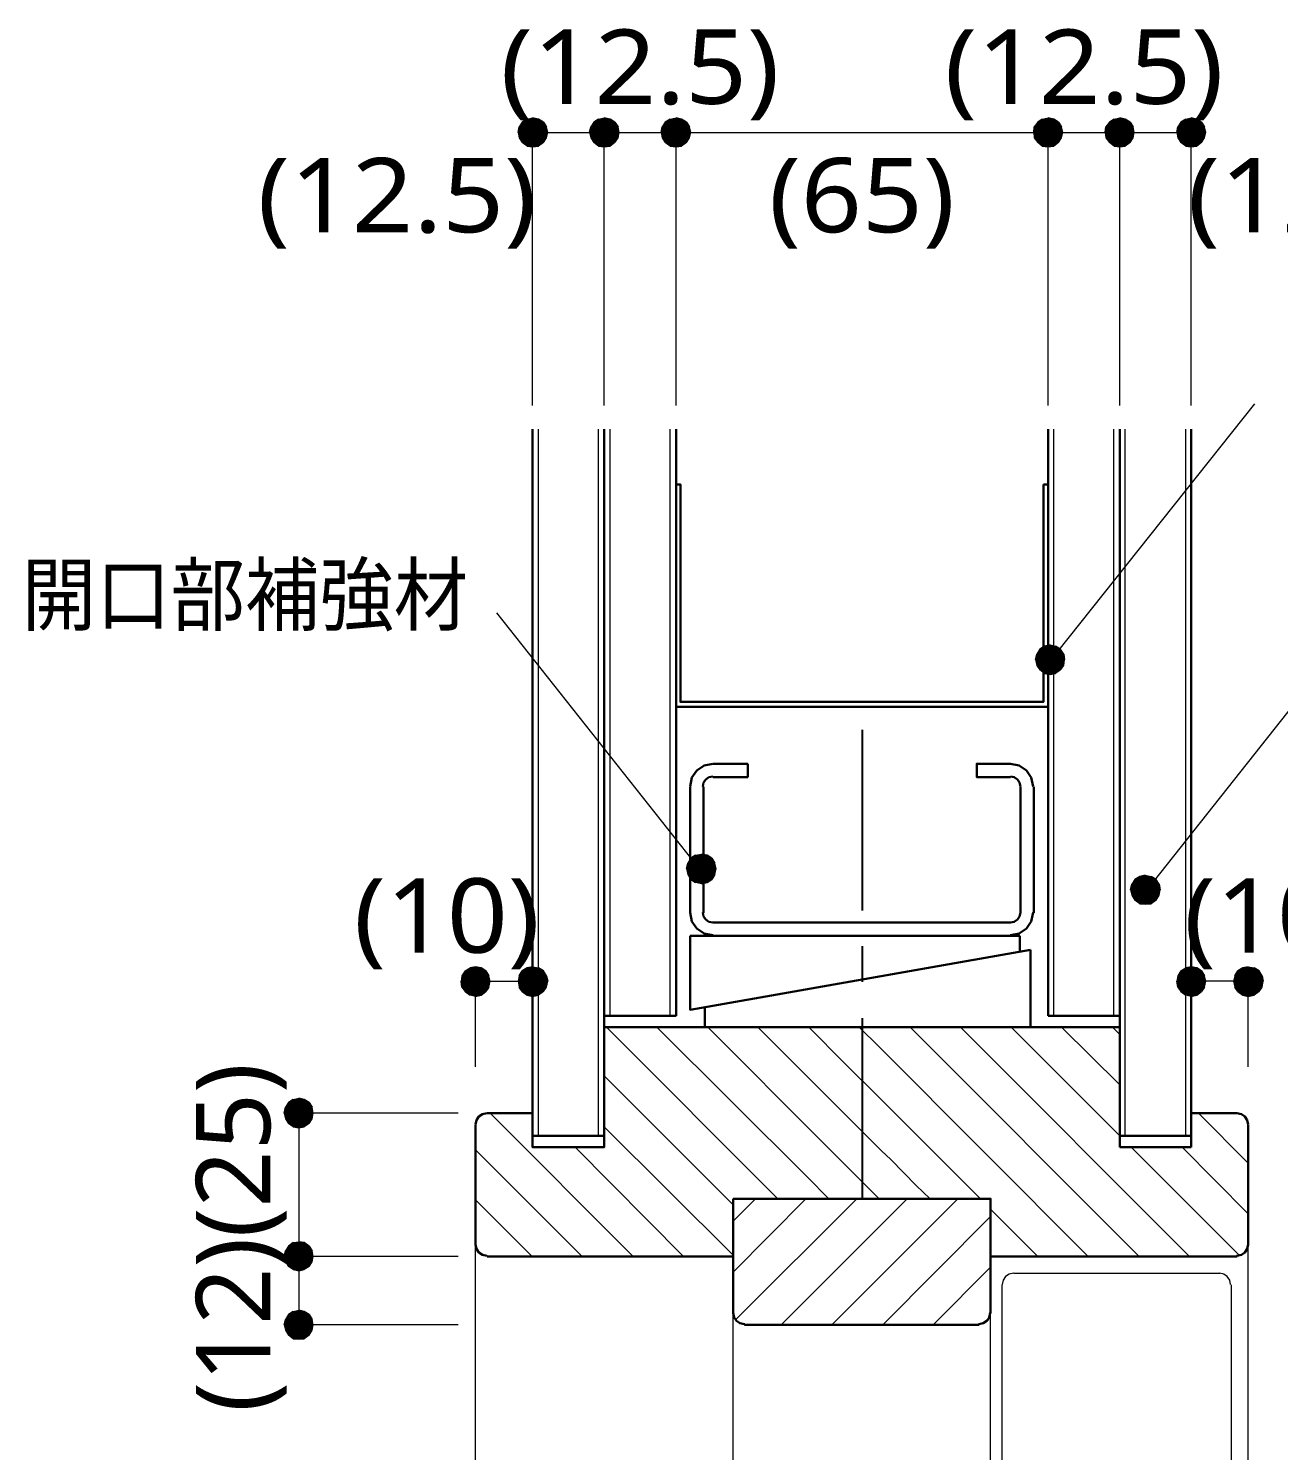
# Model space of a CAD drawing. Header units: millimetres. Extents: x 0 to 420, y 0 to 297.
# Drawn here: x 312.44 to 356.11, y 218.81 to 268.49 of the extents above; entities that cross this region are included whole.
import ezdxf
from ezdxf.enums import TextEntityAlignment as Align

# ---------------------------------------------------------------- set-up
doc = ezdxf.new("R2010")
doc.units = ezdxf.units.MM
doc.styles.add('kst32b', font='NotoSansJP-Variable.ttf')

msp = doc.modelspace()

# ---------------------------------------------------------------- hatches: boundary and pattern name
h = msp.add_hatch(color=7)
h.paths.add_polyline_path([(330.263, 265.324), (330.052, 265.366), (330.052, 264.858), (330.263, 265.324)])
h.paths.add_polyline_path([(330.052, 265.366), (330.052, 264.858), (329.861, 265.324), (330.052, 265.366)])
h.paths.add_polyline_path([(330.052, 264.858), (329.861, 265.324), (329.692, 265.218), (330.052, 264.858)])
h = msp.add_hatch(color=7)
h.paths.add_polyline_path([(330.581, 264.858), (330.539, 265.049), (330.052, 264.858), (330.581, 264.858)])
h.paths.add_polyline_path([(330.539, 265.049), (330.052, 264.858), (330.433, 265.218), (330.539, 265.049)])
h.paths.add_polyline_path([(330.052, 264.858), (330.433, 265.218), (330.263, 265.324), (330.052, 264.858)])
h = msp.add_hatch(color=7)
h.paths.add_polyline_path([(332.761, 265.324), (332.55, 265.366), (332.55, 264.858), (332.761, 265.324)])
h.paths.add_polyline_path([(332.55, 265.366), (332.55, 264.858), (332.359, 265.324), (332.55, 265.366)])
h.paths.add_polyline_path([(332.55, 264.858), (332.359, 265.324), (332.19, 265.218), (332.55, 264.858)])
h = msp.add_hatch(color=7)
h.paths.add_polyline_path([(333.079, 264.858), (333.036, 265.049), (332.55, 264.858), (333.079, 264.858)])
h.paths.add_polyline_path([(333.036, 265.049), (332.55, 264.858), (332.93, 265.218), (333.036, 265.049)])
h.paths.add_polyline_path([(332.55, 264.858), (332.93, 265.218), (332.761, 265.324), (332.55, 264.858)])
h = msp.add_hatch(color=7)
h.paths.add_polyline_path([(335.259, 265.324), (335.068, 265.366), (335.068, 264.858), (335.259, 265.324)])
h.paths.add_polyline_path([(335.068, 265.366), (335.068, 264.858), (334.857, 265.324), (335.068, 265.366)])
h.paths.add_polyline_path([(335.068, 264.858), (334.857, 265.324), (334.687, 265.218), (335.068, 264.858)])
h = msp.add_hatch(color=7)
h.paths.add_polyline_path([(335.576, 264.858), (335.534, 265.049), (335.068, 264.858), (335.576, 264.858)])
h.paths.add_polyline_path([(335.534, 265.049), (335.068, 264.858), (335.428, 265.218), (335.534, 265.049)])
h.paths.add_polyline_path([(335.068, 264.858), (335.428, 265.218), (335.259, 265.324), (335.068, 264.858)])
h = msp.add_hatch(color=7)
h.paths.add_polyline_path([(348.255, 265.324), (348.065, 265.366), (348.065, 264.858), (348.255, 265.324)])
h.paths.add_polyline_path([(348.065, 265.366), (348.065, 264.858), (347.853, 265.324), (348.065, 265.366)])
h.paths.add_polyline_path([(348.065, 264.858), (347.853, 265.324), (347.705, 265.218), (348.065, 264.858)])
h = msp.add_hatch(color=7)
h.paths.add_polyline_path([(348.573, 264.858), (348.53, 265.049), (348.065, 264.858), (348.573, 264.858)])
h.paths.add_polyline_path([(348.53, 265.049), (348.065, 264.858), (348.425, 265.218), (348.53, 265.049)])
h.paths.add_polyline_path([(348.065, 264.858), (348.425, 265.218), (348.255, 265.324), (348.065, 264.858)])
h = msp.add_hatch(color=7)
h.paths.add_polyline_path([(350.753, 265.324), (350.562, 265.366), (350.562, 264.858), (350.753, 265.324)])
h.paths.add_polyline_path([(350.562, 265.366), (350.562, 264.858), (350.372, 265.324), (350.562, 265.366)])
h.paths.add_polyline_path([(350.562, 264.858), (350.372, 265.324), (350.203, 265.218), (350.562, 264.858)])
h = msp.add_hatch(color=7)
h.paths.add_polyline_path([(351.07, 264.858), (351.028, 265.049), (350.562, 264.858), (351.07, 264.858)])
h.paths.add_polyline_path([(351.028, 265.049), (350.562, 264.858), (350.922, 265.218), (351.028, 265.049)])
h.paths.add_polyline_path([(350.562, 264.858), (350.922, 265.218), (350.753, 265.324), (350.562, 264.858)])
h = msp.add_hatch(color=7)
h.paths.add_polyline_path([(353.251, 265.324), (353.06, 265.366), (353.06, 264.858), (353.251, 265.324)])
h.paths.add_polyline_path([(353.06, 265.366), (353.06, 264.858), (352.87, 265.324), (353.06, 265.366)])
h.paths.add_polyline_path([(353.06, 264.858), (352.87, 265.324), (352.7, 265.218), (353.06, 264.858)])
h = msp.add_hatch(color=7)
h.paths.add_polyline_path([(353.568, 264.858), (353.526, 265.049), (353.06, 264.858), (353.568, 264.858)])
h.paths.add_polyline_path([(353.526, 265.049), (353.06, 264.858), (353.42, 265.218), (353.526, 265.049)])
h.paths.add_polyline_path([(353.06, 264.858), (353.42, 265.218), (353.251, 265.324), (353.06, 264.858)])
h = msp.add_hatch(color=7)
h.paths.add_polyline_path([(329.692, 265.218), (329.586, 265.049), (330.052, 264.858), (329.692, 265.218)])
h.paths.add_polyline_path([(329.586, 265.049), (330.052, 264.858), (329.544, 264.858), (329.586, 265.049)])
h.paths.add_polyline_path([(330.052, 264.858), (329.544, 264.858), (329.586, 264.668), (330.052, 264.858)])
h = msp.add_hatch(color=7)
h.paths.add_polyline_path([(329.586, 264.668), (329.692, 264.499), (330.052, 264.858), (329.586, 264.668)])
h.paths.add_polyline_path([(329.692, 264.499), (330.052, 264.858), (329.861, 264.372), (329.692, 264.499)])
h.paths.add_polyline_path([(330.052, 264.858), (329.861, 264.372), (330.052, 264.35), (330.052, 264.858)])
h = msp.add_hatch(color=7)
h.paths.add_polyline_path([(330.052, 264.35), (330.263, 264.372), (330.052, 264.858), (330.052, 264.35)])
h.paths.add_polyline_path([(330.263, 264.372), (330.052, 264.858), (330.433, 264.499), (330.263, 264.372)])
h.paths.add_polyline_path([(330.052, 264.858), (330.433, 264.499), (330.539, 264.668), (330.052, 264.858)])
for points in [[(330.539, 264.668), (330.581, 264.858), (330.052, 264.858), (330.539, 264.668)], [(333.036, 264.668), (333.079, 264.858), (332.55, 264.858), (333.036, 264.668)], [(335.534, 264.668), (335.576, 264.858), (335.068, 264.858), (335.534, 264.668)], [(348.53, 264.668), (348.573, 264.858), (348.065, 264.858), (348.53, 264.668)], [(351.028, 264.668), (351.07, 264.858), (350.562, 264.858), (351.028, 264.668)], [(353.526, 264.668), (353.568, 264.858), (353.06, 264.858), (353.526, 264.668)], [(347.938, 246.909), (347.768, 246.803), (348.128, 246.443), (347.938, 246.909)], [(335.471, 238.929), (335.576, 238.76), (335.957, 239.141), (335.471, 238.929)], [(351.261, 238.866), (351.091, 238.76), (351.451, 238.4), (351.261, 238.866)], [(328.253, 235.67), (328.062, 235.712), (328.062, 235.204), (328.253, 235.67)], [(353.251, 235.67), (353.06, 235.712), (353.06, 235.204), (353.251, 235.67)], [(329.861, 234.717), (330.052, 234.675), (330.052, 235.204), (329.861, 234.717)], [(354.859, 234.717), (355.05, 234.675), (355.05, 235.204), (354.859, 234.717)], [(322.347, 230.399), (322.389, 230.59), (321.882, 230.59), (322.347, 230.399)], [(322.347, 225.404), (322.389, 225.594), (321.882, 225.594), (322.347, 225.404)], [(322.347, 223.012), (322.389, 223.203), (321.882, 223.203), (322.347, 223.012)]]:
    msp.add_hatch(color=7).paths.add_polyline_path(points)
h = msp.add_hatch(color=7)
h.paths.add_polyline_path([(332.19, 265.218), (332.084, 265.049), (332.55, 264.858), (332.19, 265.218)])
h.paths.add_polyline_path([(332.084, 265.049), (332.55, 264.858), (332.041, 264.858), (332.084, 265.049)])
h.paths.add_polyline_path([(332.55, 264.858), (332.041, 264.858), (332.084, 264.668), (332.55, 264.858)])
h = msp.add_hatch(color=7)
h.paths.add_polyline_path([(332.084, 264.668), (332.19, 264.499), (332.55, 264.858), (332.084, 264.668)])
h.paths.add_polyline_path([(332.19, 264.499), (332.55, 264.858), (332.359, 264.372), (332.19, 264.499)])
h.paths.add_polyline_path([(332.55, 264.858), (332.359, 264.372), (332.55, 264.35), (332.55, 264.858)])
h = msp.add_hatch(color=7)
h.paths.add_polyline_path([(332.55, 264.35), (332.761, 264.372), (332.55, 264.858), (332.55, 264.35)])
h.paths.add_polyline_path([(332.761, 264.372), (332.55, 264.858), (332.93, 264.499), (332.761, 264.372)])
h.paths.add_polyline_path([(332.55, 264.858), (332.93, 264.499), (333.036, 264.668), (332.55, 264.858)])
h = msp.add_hatch(color=7)
h.paths.add_polyline_path([(334.687, 265.218), (334.581, 265.049), (335.068, 264.858), (334.687, 265.218)])
h.paths.add_polyline_path([(334.581, 265.049), (335.068, 264.858), (334.539, 264.858), (334.581, 265.049)])
h.paths.add_polyline_path([(335.068, 264.858), (334.539, 264.858), (334.581, 264.668), (335.068, 264.858)])
h = msp.add_hatch(color=7)
h.paths.add_polyline_path([(334.581, 264.668), (334.687, 264.499), (335.068, 264.858), (334.581, 264.668)])
h.paths.add_polyline_path([(334.687, 264.499), (335.068, 264.858), (334.857, 264.372), (334.687, 264.499)])
h.paths.add_polyline_path([(335.068, 264.858), (334.857, 264.372), (335.068, 264.35), (335.068, 264.858)])
h = msp.add_hatch(color=7)
h.paths.add_polyline_path([(335.068, 264.35), (335.259, 264.372), (335.068, 264.858), (335.068, 264.35)])
h.paths.add_polyline_path([(335.259, 264.372), (335.068, 264.858), (335.428, 264.499), (335.259, 264.372)])
h.paths.add_polyline_path([(335.068, 264.858), (335.428, 264.499), (335.534, 264.668), (335.068, 264.858)])
h = msp.add_hatch(color=7)
h.paths.add_polyline_path([(347.705, 265.218), (347.578, 265.049), (348.065, 264.858), (347.705, 265.218)])
h.paths.add_polyline_path([(347.578, 265.049), (348.065, 264.858), (347.557, 264.858), (347.578, 265.049)])
h.paths.add_polyline_path([(348.065, 264.858), (347.557, 264.858), (347.578, 264.668), (348.065, 264.858)])
h = msp.add_hatch(color=7)
h.paths.add_polyline_path([(347.578, 264.668), (347.705, 264.499), (348.065, 264.858), (347.578, 264.668)])
h.paths.add_polyline_path([(347.705, 264.499), (348.065, 264.858), (347.853, 264.372), (347.705, 264.499)])
h.paths.add_polyline_path([(348.065, 264.858), (347.853, 264.372), (348.065, 264.35), (348.065, 264.858)])
h = msp.add_hatch(color=7)
h.paths.add_polyline_path([(348.065, 264.35), (348.255, 264.372), (348.065, 264.858), (348.065, 264.35)])
h.paths.add_polyline_path([(348.255, 264.372), (348.065, 264.858), (348.425, 264.499), (348.255, 264.372)])
h.paths.add_polyline_path([(348.065, 264.858), (348.425, 264.499), (348.53, 264.668), (348.065, 264.858)])
h = msp.add_hatch(color=7)
h.paths.add_polyline_path([(350.203, 265.218), (350.076, 265.049), (350.562, 264.858), (350.203, 265.218)])
h.paths.add_polyline_path([(350.076, 265.049), (350.562, 264.858), (350.054, 264.858), (350.076, 265.049)])
h.paths.add_polyline_path([(350.562, 264.858), (350.054, 264.858), (350.076, 264.668), (350.562, 264.858)])
h = msp.add_hatch(color=7)
h.paths.add_polyline_path([(350.076, 264.668), (350.203, 264.499), (350.562, 264.858), (350.076, 264.668)])
h.paths.add_polyline_path([(350.203, 264.499), (350.562, 264.858), (350.372, 264.372), (350.203, 264.499)])
h.paths.add_polyline_path([(350.562, 264.858), (350.372, 264.372), (350.562, 264.35), (350.562, 264.858)])
h = msp.add_hatch(color=7)
h.paths.add_polyline_path([(350.562, 264.35), (350.753, 264.372), (350.562, 264.858), (350.562, 264.35)])
h.paths.add_polyline_path([(350.753, 264.372), (350.562, 264.858), (350.922, 264.499), (350.753, 264.372)])
h.paths.add_polyline_path([(350.562, 264.858), (350.922, 264.499), (351.028, 264.668), (350.562, 264.858)])
h = msp.add_hatch(color=7)
h.paths.add_polyline_path([(352.7, 265.218), (352.594, 265.049), (353.06, 264.858), (352.7, 265.218)])
h.paths.add_polyline_path([(352.594, 265.049), (353.06, 264.858), (352.552, 264.858), (352.594, 265.049)])
h.paths.add_polyline_path([(353.06, 264.858), (352.552, 264.858), (352.594, 264.668), (353.06, 264.858)])
h = msp.add_hatch(color=7)
h.paths.add_polyline_path([(352.594, 264.668), (352.7, 264.499), (353.06, 264.858), (352.594, 264.668)])
h.paths.add_polyline_path([(352.7, 264.499), (353.06, 264.858), (352.87, 264.372), (352.7, 264.499)])
h.paths.add_polyline_path([(353.06, 264.858), (352.87, 264.372), (353.06, 264.35), (353.06, 264.858)])
h = msp.add_hatch(color=7)
h.paths.add_polyline_path([(353.06, 264.35), (353.251, 264.372), (353.06, 264.858), (353.06, 264.35)])
h.paths.add_polyline_path([(353.251, 264.372), (353.06, 264.858), (353.42, 264.499), (353.251, 264.372)])
h.paths.add_polyline_path([(353.06, 264.858), (353.42, 264.499), (353.526, 264.668), (353.06, 264.858)])
h = msp.add_hatch(color=7)
h.paths.add_polyline_path([(348.488, 246.803), (348.319, 246.909), (348.128, 246.443), (348.488, 246.803)])
h.paths.add_polyline_path([(348.319, 246.909), (348.128, 246.443), (348.128, 246.951), (348.319, 246.909)])
h.paths.add_polyline_path([(348.128, 246.443), (348.128, 246.951), (347.938, 246.909), (348.128, 246.443)])
h = msp.add_hatch(color=7)
h.paths.add_polyline_path([(347.768, 246.803), (347.662, 246.634), (348.128, 246.443), (347.768, 246.803)])
h.paths.add_polyline_path([(347.662, 246.634), (348.128, 246.443), (347.62, 246.443), (347.662, 246.634)])
h.paths.add_polyline_path([(348.128, 246.443), (347.62, 246.443), (347.662, 246.232), (348.128, 246.443)])
h = msp.add_hatch(color=7)
h.paths.add_polyline_path([(347.662, 246.232), (347.768, 246.084), (348.128, 246.443), (347.662, 246.232)])
h.paths.add_polyline_path([(347.768, 246.084), (348.128, 246.443), (347.938, 245.957), (347.768, 246.084)])
h.paths.add_polyline_path([(348.128, 246.443), (347.938, 245.957), (348.128, 245.914), (348.128, 246.443)])
h = msp.add_hatch(color=7)
h.paths.add_polyline_path([(348.615, 246.232), (348.636, 246.443), (348.128, 246.443), (348.615, 246.232)])
h.paths.add_polyline_path([(348.636, 246.443), (348.128, 246.443), (348.615, 246.634), (348.636, 246.443)])
h.paths.add_polyline_path([(348.128, 246.443), (348.615, 246.634), (348.488, 246.803), (348.128, 246.443)])
h = msp.add_hatch(color=7)
h.paths.add_polyline_path([(348.128, 245.914), (348.319, 245.957), (348.128, 246.443), (348.128, 245.914)])
h.paths.add_polyline_path([(348.319, 245.957), (348.128, 246.443), (348.488, 246.084), (348.319, 245.957)])
h.paths.add_polyline_path([(348.128, 246.443), (348.488, 246.084), (348.615, 246.232), (348.128, 246.443)])
h = msp.add_hatch(color=7)
h.paths.add_polyline_path([(335.576, 239.501), (335.471, 239.331), (335.957, 239.141), (335.576, 239.501)])
h.paths.add_polyline_path([(335.471, 239.331), (335.957, 239.141), (335.428, 239.141), (335.471, 239.331)])
h.paths.add_polyline_path([(335.957, 239.141), (335.428, 239.141), (335.471, 238.929), (335.957, 239.141)])
h = msp.add_hatch(color=7)
h.paths.add_polyline_path([(336.148, 239.607), (335.957, 239.649), (335.957, 239.141), (336.148, 239.607)])
h.paths.add_polyline_path([(335.957, 239.649), (335.957, 239.141), (335.746, 239.607), (335.957, 239.649)])
h.paths.add_polyline_path([(335.957, 239.141), (335.746, 239.607), (335.576, 239.501), (335.957, 239.141)])
h = msp.add_hatch(color=7)
h.paths.add_polyline_path([(336.465, 239.141), (336.423, 239.331), (335.957, 239.141), (336.465, 239.141)])
h.paths.add_polyline_path([(336.423, 239.331), (335.957, 239.141), (336.317, 239.501), (336.423, 239.331)])
h.paths.add_polyline_path([(335.957, 239.141), (336.317, 239.501), (336.148, 239.607), (335.957, 239.141)])
h = msp.add_hatch(color=7)
h.paths.add_polyline_path([(335.576, 238.76), (335.746, 238.654), (335.957, 239.141), (335.576, 238.76)])
h.paths.add_polyline_path([(335.746, 238.654), (335.957, 239.141), (335.957, 238.612), (335.746, 238.654)])
h.paths.add_polyline_path([(335.957, 239.141), (335.957, 238.612), (336.148, 238.654), (335.957, 239.141)])
h = msp.add_hatch(color=7)
h.paths.add_polyline_path([(336.148, 238.654), (336.317, 238.76), (335.957, 239.141), (336.148, 238.654)])
h.paths.add_polyline_path([(336.317, 238.76), (335.957, 239.141), (336.423, 238.929), (336.317, 238.76)])
h.paths.add_polyline_path([(335.957, 239.141), (336.423, 238.929), (336.465, 239.141), (335.957, 239.141)])
h = msp.add_hatch(color=7)
h.paths.add_polyline_path([(351.091, 238.76), (350.986, 238.591), (351.451, 238.4), (351.091, 238.76)])
h.paths.add_polyline_path([(350.986, 238.591), (351.451, 238.4), (350.943, 238.4), (350.986, 238.591)])
h.paths.add_polyline_path([(351.451, 238.4), (350.943, 238.4), (350.986, 238.21), (351.451, 238.4)])
h = msp.add_hatch(color=7)
h.paths.add_polyline_path([(351.832, 238.76), (351.663, 238.866), (351.451, 238.4), (351.832, 238.76)])
h.paths.add_polyline_path([(351.663, 238.866), (351.451, 238.4), (351.451, 238.908), (351.663, 238.866)])
h.paths.add_polyline_path([(351.451, 238.4), (351.451, 238.908), (351.261, 238.866), (351.451, 238.4)])
h = msp.add_hatch(color=7)
h.paths.add_polyline_path([(351.938, 238.21), (351.98, 238.4), (351.451, 238.4), (351.938, 238.21)])
h.paths.add_polyline_path([(351.98, 238.4), (351.451, 238.4), (351.938, 238.591), (351.98, 238.4)])
h.paths.add_polyline_path([(351.451, 238.4), (351.938, 238.591), (351.832, 238.76), (351.451, 238.4)])
h = msp.add_hatch(color=7)
h.paths.add_polyline_path([(350.986, 238.21), (351.091, 238.04), (351.451, 238.4), (350.986, 238.21)])
h.paths.add_polyline_path([(351.091, 238.04), (351.451, 238.4), (351.261, 237.913), (351.091, 238.04)])
h.paths.add_polyline_path([(351.451, 238.4), (351.261, 237.913), (351.451, 237.892), (351.451, 238.4)])
h = msp.add_hatch(color=7)
h.paths.add_polyline_path([(351.451, 237.892), (351.663, 237.913), (351.451, 238.4), (351.451, 237.892)])
h.paths.add_polyline_path([(351.663, 237.913), (351.451, 238.4), (351.832, 238.04), (351.663, 237.913)])
h.paths.add_polyline_path([(351.451, 238.4), (351.832, 238.04), (351.938, 238.21), (351.451, 238.4)])
h = msp.add_hatch(color=7)
h.paths.add_polyline_path([(328.062, 235.712), (327.872, 235.67), (328.062, 235.204), (328.062, 235.712)])
h.paths.add_polyline_path([(327.872, 235.67), (328.062, 235.204), (327.702, 235.564), (327.872, 235.67)])
h.paths.add_polyline_path([(328.062, 235.204), (327.702, 235.564), (327.575, 235.395), (328.062, 235.204)])
h = msp.add_hatch(color=7)
h.paths.add_polyline_path([(328.57, 235.204), (328.528, 235.395), (328.062, 235.204), (328.57, 235.204)])
h.paths.add_polyline_path([(328.528, 235.395), (328.062, 235.204), (328.422, 235.564), (328.528, 235.395)])
h.paths.add_polyline_path([(328.062, 235.204), (328.422, 235.564), (328.253, 235.67), (328.062, 235.204)])
h = msp.add_hatch(color=7)
h.paths.add_polyline_path([(329.861, 235.67), (329.692, 235.564), (330.052, 235.204), (329.861, 235.67)])
h.paths.add_polyline_path([(329.692, 235.564), (330.052, 235.204), (329.586, 235.395), (329.692, 235.564)])
h.paths.add_polyline_path([(330.052, 235.204), (329.586, 235.395), (329.544, 235.204), (330.052, 235.204)])
h = msp.add_hatch(color=7)
h.paths.add_polyline_path([(330.433, 235.564), (330.263, 235.67), (330.052, 235.204), (330.433, 235.564)])
h.paths.add_polyline_path([(330.263, 235.67), (330.052, 235.204), (330.052, 235.712), (330.263, 235.67)])
h.paths.add_polyline_path([(330.052, 235.204), (330.052, 235.712), (329.861, 235.67), (330.052, 235.204)])
h = msp.add_hatch(color=7)
h.paths.add_polyline_path([(330.539, 234.992), (330.581, 235.204), (330.052, 235.204), (330.539, 234.992)])
h.paths.add_polyline_path([(330.581, 235.204), (330.052, 235.204), (330.539, 235.395), (330.581, 235.204)])
h.paths.add_polyline_path([(330.052, 235.204), (330.539, 235.395), (330.433, 235.564), (330.052, 235.204)])
h = msp.add_hatch(color=7)
h.paths.add_polyline_path([(353.06, 235.712), (352.87, 235.67), (353.06, 235.204), (353.06, 235.712)])
h.paths.add_polyline_path([(352.87, 235.67), (353.06, 235.204), (352.7, 235.564), (352.87, 235.67)])
h.paths.add_polyline_path([(353.06, 235.204), (352.7, 235.564), (352.594, 235.395), (353.06, 235.204)])
h = msp.add_hatch(color=7)
h.paths.add_polyline_path([(353.568, 235.204), (353.526, 235.395), (353.06, 235.204), (353.568, 235.204)])
h.paths.add_polyline_path([(353.526, 235.395), (353.06, 235.204), (353.42, 235.564), (353.526, 235.395)])
h.paths.add_polyline_path([(353.06, 235.204), (353.42, 235.564), (353.251, 235.67), (353.06, 235.204)])
h = msp.add_hatch(color=7)
h.paths.add_polyline_path([(354.859, 235.67), (354.69, 235.564), (355.05, 235.204), (354.859, 235.67)])
h.paths.add_polyline_path([(354.69, 235.564), (355.05, 235.204), (354.584, 235.395), (354.69, 235.564)])
h.paths.add_polyline_path([(355.05, 235.204), (354.584, 235.395), (354.542, 235.204), (355.05, 235.204)])
h = msp.add_hatch(color=7)
h.paths.add_polyline_path([(355.431, 235.564), (355.261, 235.67), (355.05, 235.204), (355.431, 235.564)])
h.paths.add_polyline_path([(355.261, 235.67), (355.05, 235.204), (355.05, 235.712), (355.261, 235.67)])
h.paths.add_polyline_path([(355.05, 235.204), (355.05, 235.712), (354.859, 235.67), (355.05, 235.204)])
h = msp.add_hatch(color=7)
h.paths.add_polyline_path([(355.537, 234.992), (355.579, 235.204), (355.05, 235.204), (355.537, 234.992)])
h.paths.add_polyline_path([(355.579, 235.204), (355.05, 235.204), (355.537, 235.395), (355.579, 235.204)])
h.paths.add_polyline_path([(355.05, 235.204), (355.537, 235.395), (355.431, 235.564), (355.05, 235.204)])
h = msp.add_hatch(color=7)
h.paths.add_polyline_path([(327.575, 235.395), (327.554, 235.204), (328.062, 235.204), (327.575, 235.395)])
h.paths.add_polyline_path([(327.554, 235.204), (328.062, 235.204), (327.575, 234.992), (327.554, 235.204)])
h.paths.add_polyline_path([(328.062, 235.204), (327.575, 234.992), (327.702, 234.844), (328.062, 235.204)])
h = msp.add_hatch(color=7)
h.paths.add_polyline_path([(327.702, 234.844), (327.872, 234.717), (328.062, 235.204), (327.702, 234.844)])
h.paths.add_polyline_path([(327.872, 234.717), (328.062, 235.204), (328.062, 234.675), (327.872, 234.717)])
h.paths.add_polyline_path([(328.062, 235.204), (328.062, 234.675), (328.253, 234.717), (328.062, 235.204)])
h = msp.add_hatch(color=7)
h.paths.add_polyline_path([(328.253, 234.717), (328.422, 234.844), (328.062, 235.204), (328.253, 234.717)])
h.paths.add_polyline_path([(328.422, 234.844), (328.062, 235.204), (328.528, 234.992), (328.422, 234.844)])
h.paths.add_polyline_path([(328.062, 235.204), (328.528, 234.992), (328.57, 235.204), (328.062, 235.204)])
h = msp.add_hatch(color=7)
h.paths.add_polyline_path([(329.544, 235.204), (329.586, 234.992), (330.052, 235.204), (329.544, 235.204)])
h.paths.add_polyline_path([(329.586, 234.992), (330.052, 235.204), (329.692, 234.844), (329.586, 234.992)])
h.paths.add_polyline_path([(330.052, 235.204), (329.692, 234.844), (329.861, 234.717), (330.052, 235.204)])
h = msp.add_hatch(color=7)
h.paths.add_polyline_path([(330.052, 234.675), (330.263, 234.717), (330.052, 235.204), (330.052, 234.675)])
h.paths.add_polyline_path([(330.263, 234.717), (330.052, 235.204), (330.433, 234.844), (330.263, 234.717)])
h.paths.add_polyline_path([(330.052, 235.204), (330.433, 234.844), (330.539, 234.992), (330.052, 235.204)])
h = msp.add_hatch(color=7)
h.paths.add_polyline_path([(352.594, 235.395), (352.552, 235.204), (353.06, 235.204), (352.594, 235.395)])
h.paths.add_polyline_path([(352.552, 235.204), (353.06, 235.204), (352.594, 234.992), (352.552, 235.204)])
h.paths.add_polyline_path([(353.06, 235.204), (352.594, 234.992), (352.7, 234.844), (353.06, 235.204)])
h = msp.add_hatch(color=7)
h.paths.add_polyline_path([(352.7, 234.844), (352.87, 234.717), (353.06, 235.204), (352.7, 234.844)])
h.paths.add_polyline_path([(352.87, 234.717), (353.06, 235.204), (353.06, 234.675), (352.87, 234.717)])
h.paths.add_polyline_path([(353.06, 235.204), (353.06, 234.675), (353.251, 234.717), (353.06, 235.204)])
h = msp.add_hatch(color=7)
h.paths.add_polyline_path([(353.251, 234.717), (353.42, 234.844), (353.06, 235.204), (353.251, 234.717)])
h.paths.add_polyline_path([(353.42, 234.844), (353.06, 235.204), (353.526, 234.992), (353.42, 234.844)])
h.paths.add_polyline_path([(353.06, 235.204), (353.526, 234.992), (353.568, 235.204), (353.06, 235.204)])
h = msp.add_hatch(color=7)
h.paths.add_polyline_path([(354.542, 235.204), (354.584, 234.992), (355.05, 235.204), (354.542, 235.204)])
h.paths.add_polyline_path([(354.584, 234.992), (355.05, 235.204), (354.69, 234.844), (354.584, 234.992)])
h.paths.add_polyline_path([(355.05, 235.204), (354.69, 234.844), (354.859, 234.717), (355.05, 235.204)])
h = msp.add_hatch(color=7)
h.paths.add_polyline_path([(355.05, 234.675), (355.261, 234.717), (355.05, 235.204), (355.05, 234.675)])
h.paths.add_polyline_path([(355.261, 234.717), (355.05, 235.204), (355.431, 234.844), (355.261, 234.717)])
h.paths.add_polyline_path([(355.05, 235.204), (355.431, 234.844), (355.537, 234.992), (355.05, 235.204)])
h = msp.add_hatch(color=7)
h.paths.add_polyline_path([(322.072, 231.076), (321.882, 231.119), (321.882, 230.59), (322.072, 231.076)])
h.paths.add_polyline_path([(321.882, 231.119), (321.882, 230.59), (321.691, 231.076), (321.882, 231.119)])
h.paths.add_polyline_path([(321.882, 230.59), (321.691, 231.076), (321.522, 230.971), (321.882, 230.59)])
h = msp.add_hatch(color=7)
h.paths.add_polyline_path([(322.389, 230.59), (322.347, 230.801), (321.882, 230.59), (322.389, 230.59)])
h.paths.add_polyline_path([(322.347, 230.801), (321.882, 230.59), (322.241, 230.971), (322.347, 230.801)])
h.paths.add_polyline_path([(321.882, 230.59), (322.241, 230.971), (322.072, 231.076), (321.882, 230.59)])
h = msp.add_hatch(color=7)
h.paths.add_polyline_path([(321.522, 230.971), (321.416, 230.801), (321.882, 230.59), (321.522, 230.971)])
h.paths.add_polyline_path([(321.416, 230.801), (321.882, 230.59), (321.373, 230.59), (321.416, 230.801)])
h.paths.add_polyline_path([(321.882, 230.59), (321.373, 230.59), (321.416, 230.399), (321.882, 230.59)])
h = msp.add_hatch(color=7)
h.paths.add_polyline_path([(321.416, 230.399), (321.522, 230.23), (321.882, 230.59), (321.416, 230.399)])
h.paths.add_polyline_path([(321.522, 230.23), (321.882, 230.59), (321.691, 230.124), (321.522, 230.23)])
h.paths.add_polyline_path([(321.882, 230.59), (321.691, 230.124), (321.882, 230.082), (321.882, 230.59)])
h = msp.add_hatch(color=7)
h.paths.add_polyline_path([(321.882, 230.082), (322.072, 230.124), (321.882, 230.59), (321.882, 230.082)])
h.paths.add_polyline_path([(322.072, 230.124), (321.882, 230.59), (322.241, 230.23), (322.072, 230.124)])
h.paths.add_polyline_path([(321.882, 230.59), (322.241, 230.23), (322.347, 230.399), (321.882, 230.59)])
h = msp.add_hatch(color=7)
h.paths.add_polyline_path([(322.072, 226.081), (321.882, 226.102), (321.882, 225.594), (322.072, 226.081)])
h.paths.add_polyline_path([(321.882, 226.102), (321.882, 225.594), (321.691, 226.081), (321.882, 226.102)])
h.paths.add_polyline_path([(321.882, 225.594), (321.691, 226.081), (321.522, 225.954), (321.882, 225.594)])
h = msp.add_hatch(color=7)
h.paths.add_polyline_path([(322.389, 225.594), (322.347, 225.785), (321.882, 225.594), (322.389, 225.594)])
h.paths.add_polyline_path([(322.347, 225.785), (321.882, 225.594), (322.241, 225.954), (322.347, 225.785)])
h.paths.add_polyline_path([(321.882, 225.594), (322.241, 225.954), (322.072, 226.081), (321.882, 225.594)])
h = msp.add_hatch(color=7)
h.paths.add_polyline_path([(321.522, 225.954), (321.416, 225.785), (321.882, 225.594), (321.522, 225.954)])
h.paths.add_polyline_path([(321.416, 225.785), (321.882, 225.594), (321.373, 225.594), (321.416, 225.785)])
h.paths.add_polyline_path([(321.882, 225.594), (321.373, 225.594), (321.416, 225.404), (321.882, 225.594)])
h = msp.add_hatch(color=7)
h.paths.add_polyline_path([(321.416, 225.404), (321.522, 225.234), (321.882, 225.594), (321.416, 225.404)])
h.paths.add_polyline_path([(321.522, 225.234), (321.882, 225.594), (321.691, 225.129), (321.522, 225.234)])
h.paths.add_polyline_path([(321.882, 225.594), (321.691, 225.129), (321.882, 225.086), (321.882, 225.594)])
h = msp.add_hatch(color=7)
h.paths.add_polyline_path([(321.882, 225.086), (322.072, 225.129), (321.882, 225.594), (321.882, 225.086)])
h.paths.add_polyline_path([(322.072, 225.129), (321.882, 225.594), (322.241, 225.234), (322.072, 225.129)])
h.paths.add_polyline_path([(321.882, 225.594), (322.241, 225.234), (322.347, 225.404), (321.882, 225.594)])
h = msp.add_hatch(color=7)
h.paths.add_polyline_path([(321.522, 223.562), (321.416, 223.393), (321.882, 223.203), (321.522, 223.562)])
h.paths.add_polyline_path([(321.416, 223.393), (321.882, 223.203), (321.373, 223.203), (321.416, 223.393)])
h.paths.add_polyline_path([(321.882, 223.203), (321.373, 223.203), (321.416, 223.012), (321.882, 223.203)])
h = msp.add_hatch(color=7)
h.paths.add_polyline_path([(322.072, 223.668), (321.882, 223.711), (321.882, 223.203), (322.072, 223.668)])
h.paths.add_polyline_path([(321.882, 223.711), (321.882, 223.203), (321.691, 223.668), (321.882, 223.711)])
h.paths.add_polyline_path([(321.882, 223.203), (321.691, 223.668), (321.522, 223.562), (321.882, 223.203)])
h = msp.add_hatch(color=7)
h.paths.add_polyline_path([(322.389, 223.203), (322.347, 223.393), (321.882, 223.203), (322.389, 223.203)])
h.paths.add_polyline_path([(322.347, 223.393), (321.882, 223.203), (322.241, 223.562), (322.347, 223.393)])
h.paths.add_polyline_path([(321.882, 223.203), (322.241, 223.562), (322.072, 223.668), (321.882, 223.203)])
h = msp.add_hatch(color=7)
h.paths.add_polyline_path([(321.416, 223.012), (321.522, 222.843), (321.882, 223.203), (321.416, 223.012)])
h.paths.add_polyline_path([(321.522, 222.843), (321.882, 223.203), (321.691, 222.716), (321.522, 222.843)])
h.paths.add_polyline_path([(321.882, 223.203), (321.691, 222.716), (321.882, 222.695), (321.882, 223.203)])
h = msp.add_hatch(color=7)
h.paths.add_polyline_path([(321.882, 222.695), (322.072, 222.716), (321.882, 223.203), (321.882, 222.695)])
h.paths.add_polyline_path([(322.072, 222.716), (321.882, 223.203), (322.241, 222.843), (322.072, 222.716)])
h.paths.add_polyline_path([(321.882, 223.203), (322.241, 222.843), (322.347, 223.012), (321.882, 223.203)])

# ---------------------------------------------------------------- linework, layer by layer
at = {"lineweight": 0}
for points in [[(330.052, 264.858), (329.861, 265.324), (329.692, 265.218)], [(330.052, 265.366), (330.052, 264.858), (329.861, 265.324)], [(330.263, 265.324), (330.052, 265.366), (330.052, 264.858)], [(330.052, 264.858), (330.433, 265.218), (330.263, 265.324)], [(332.55, 264.858), (332.359, 265.324), (332.19, 265.218)], [(332.55, 265.366), (332.55, 264.858), (332.359, 265.324)], [(332.761, 265.324), (332.55, 265.366), (332.55, 264.858)], [(332.55, 264.858), (332.93, 265.218), (332.761, 265.324)], [(335.068, 264.858), (334.857, 265.324), (334.687, 265.218)], [(335.068, 265.366), (335.068, 264.858), (334.857, 265.324)], [(335.259, 265.324), (335.068, 265.366), (335.068, 264.858)], [(335.068, 264.858), (335.428, 265.218), (335.259, 265.324)], [(348.065, 264.858), (347.853, 265.324), (347.705, 265.218)], [(348.065, 265.366), (348.065, 264.858), (347.853, 265.324)], [(348.255, 265.324), (348.065, 265.366), (348.065, 264.858)], [(348.065, 264.858), (348.425, 265.218), (348.255, 265.324)], [(350.562, 264.858), (350.372, 265.324), (350.203, 265.218)], [(350.562, 265.366), (350.562, 264.858), (350.372, 265.324)], [(350.753, 265.324), (350.562, 265.366), (350.562, 264.858)], [(350.562, 264.858), (350.922, 265.218), (350.753, 265.324)], [(353.06, 264.858), (352.87, 265.324), (352.7, 265.218)], [(353.06, 265.366), (353.06, 264.858), (352.87, 265.324)], [(353.251, 265.324), (353.06, 265.366), (353.06, 264.858)], [(353.06, 264.858), (353.42, 265.218), (353.251, 265.324)], [(329.586, 265.049), (330.052, 264.858), (329.544, 264.858)], [(330.052, 264.858), (329.544, 264.858), (329.586, 264.668)], [(329.692, 265.218), (329.586, 265.049), (330.052, 264.858)], [(329.586, 264.668), (329.692, 264.499), (330.052, 264.858)], [(329.692, 264.499), (330.052, 264.858), (329.861, 264.372)], [(330.052, 264.858), (329.861, 264.372), (330.052, 264.35)], [(330.539, 265.049), (330.052, 264.858), (330.433, 265.218)], [(330.581, 264.858), (330.539, 265.049), (330.052, 264.858)], [(330.052, 264.35), (330.263, 264.372), (330.052, 264.858)], [(330.263, 264.372), (330.052, 264.858), (330.433, 264.499)], [(330.052, 264.858), (330.433, 264.499), (330.539, 264.668)], [(330.539, 264.668), (330.581, 264.858), (330.052, 264.858)], [(332.084, 265.049), (332.55, 264.858), (332.041, 264.858)], [(332.55, 264.858), (332.041, 264.858), (332.084, 264.668)], [(332.19, 265.218), (332.084, 265.049), (332.55, 264.858)], [(332.084, 264.668), (332.19, 264.499), (332.55, 264.858)], [(332.19, 264.499), (332.55, 264.858), (332.359, 264.372)], [(332.55, 264.858), (332.359, 264.372), (332.55, 264.35)], [(333.036, 265.049), (332.55, 264.858), (332.93, 265.218)], [(333.079, 264.858), (333.036, 265.049), (332.55, 264.858)], [(332.55, 264.35), (332.761, 264.372), (332.55, 264.858)], [(332.761, 264.372), (332.55, 264.858), (332.93, 264.499)], [(332.55, 264.858), (332.93, 264.499), (333.036, 264.668)], [(333.036, 264.668), (333.079, 264.858), (332.55, 264.858)], [(334.581, 265.049), (335.068, 264.858), (334.539, 264.858)], [(335.068, 264.858), (334.539, 264.858), (334.581, 264.668)], [(334.687, 265.218), (334.581, 265.049), (335.068, 264.858)], [(334.581, 264.668), (334.687, 264.499), (335.068, 264.858)], [(334.687, 264.499), (335.068, 264.858), (334.857, 264.372)], [(335.068, 264.858), (334.857, 264.372), (335.068, 264.35)], [(335.534, 265.049), (335.068, 264.858), (335.428, 265.218)], [(335.576, 264.858), (335.534, 265.049), (335.068, 264.858)], [(335.068, 264.35), (335.259, 264.372), (335.068, 264.858)], [(335.259, 264.372), (335.068, 264.858), (335.428, 264.499)], [(335.068, 264.858), (335.428, 264.499), (335.534, 264.668)], [(335.534, 264.668), (335.576, 264.858), (335.068, 264.858)], [(347.578, 265.049), (348.065, 264.858), (347.557, 264.858)], [(348.065, 264.858), (347.557, 264.858), (347.578, 264.668)], [(347.705, 265.218), (347.578, 265.049), (348.065, 264.858)], [(347.578, 264.668), (347.705, 264.499), (348.065, 264.858)], [(347.705, 264.499), (348.065, 264.858), (347.853, 264.372)], [(348.065, 264.858), (347.853, 264.372), (348.065, 264.35)], [(348.53, 265.049), (348.065, 264.858), (348.425, 265.218)], [(348.573, 264.858), (348.53, 265.049), (348.065, 264.858)], [(348.065, 264.35), (348.255, 264.372), (348.065, 264.858)], [(348.255, 264.372), (348.065, 264.858), (348.425, 264.499)], [(348.065, 264.858), (348.425, 264.499), (348.53, 264.668)], [(348.53, 264.668), (348.573, 264.858), (348.065, 264.858)], [(350.076, 265.049), (350.562, 264.858), (350.054, 264.858)], [(350.562, 264.858), (350.054, 264.858), (350.076, 264.668)], [(350.203, 265.218), (350.076, 265.049), (350.562, 264.858)], [(350.076, 264.668), (350.203, 264.499), (350.562, 264.858)], [(350.203, 264.499), (350.562, 264.858), (350.372, 264.372)], [(350.562, 264.858), (350.372, 264.372), (350.562, 264.35)], [(351.028, 265.049), (350.562, 264.858), (350.922, 265.218)], [(351.07, 264.858), (351.028, 265.049), (350.562, 264.858)], [(350.562, 264.35), (350.753, 264.372), (350.562, 264.858)], [(350.753, 264.372), (350.562, 264.858), (350.922, 264.499)], [(350.562, 264.858), (350.922, 264.499), (351.028, 264.668)], [(351.028, 264.668), (351.07, 264.858), (350.562, 264.858)], [(352.594, 265.049), (353.06, 264.858), (352.552, 264.858)], [(353.06, 264.858), (352.552, 264.858), (352.594, 264.668)], [(352.7, 265.218), (352.594, 265.049), (353.06, 264.858)], [(352.594, 264.668), (352.7, 264.499), (353.06, 264.858)], [(352.7, 264.499), (353.06, 264.858), (352.87, 264.372)], [(353.06, 264.858), (352.87, 264.372), (353.06, 264.35)], [(353.526, 265.049), (353.06, 264.858), (353.42, 265.218)], [(353.568, 264.858), (353.526, 265.049), (353.06, 264.858)], [(353.06, 264.35), (353.251, 264.372), (353.06, 264.858)], [(353.251, 264.372), (353.06, 264.858), (353.42, 264.499)], [(353.06, 264.858), (353.42, 264.499), (353.526, 264.668)], [(353.526, 264.668), (353.568, 264.858), (353.06, 264.858)], [(347.938, 246.909), (347.768, 246.803), (348.128, 246.443)], [(348.128, 246.443), (348.128, 246.951), (347.938, 246.909)], [(348.319, 246.909), (348.128, 246.443), (348.128, 246.951)], [(348.488, 246.803), (348.319, 246.909), (348.128, 246.443)], [(347.662, 246.634), (348.128, 246.443), (347.62, 246.443)], [(348.128, 246.443), (347.62, 246.443), (347.662, 246.232)], [(347.768, 246.803), (347.662, 246.634), (348.128, 246.443)], [(347.662, 246.232), (347.768, 246.084), (348.128, 246.443)], [(347.768, 246.084), (348.128, 246.443), (347.938, 245.957)], [(348.128, 246.443), (347.938, 245.957), (348.128, 245.914)], [(348.128, 246.443), (348.615, 246.634), (348.488, 246.803)], [(348.636, 246.443), (348.128, 246.443), (348.615, 246.634)], [(348.128, 245.914), (348.319, 245.957), (348.128, 246.443)], [(348.319, 245.957), (348.128, 246.443), (348.488, 246.084)], [(348.128, 246.443), (348.488, 246.084), (348.615, 246.232)], [(348.615, 246.232), (348.636, 246.443), (348.128, 246.443)], [(335.576, 239.501), (335.471, 239.331), (335.957, 239.141)], [(335.957, 239.141), (335.746, 239.607), (335.576, 239.501)], [(335.957, 239.649), (335.957, 239.141), (335.746, 239.607)], [(336.148, 239.607), (335.957, 239.649), (335.957, 239.141)], [(335.957, 239.141), (336.317, 239.501), (336.148, 239.607)], [(336.423, 239.331), (335.957, 239.141), (336.317, 239.501)], [(335.471, 239.331), (335.957, 239.141), (335.428, 239.141)], [(335.957, 239.141), (335.428, 239.141), (335.471, 238.929)], [(335.471, 238.929), (335.576, 238.76), (335.957, 239.141)], [(335.576, 238.76), (335.746, 238.654), (335.957, 239.141)], [(335.746, 238.654), (335.957, 239.141), (335.957, 238.612)], [(336.465, 239.141), (336.423, 239.331), (335.957, 239.141)], [(335.957, 239.141), (335.957, 238.612), (336.148, 238.654)], [(336.148, 238.654), (336.317, 238.76), (335.957, 239.141)], [(336.317, 238.76), (335.957, 239.141), (336.423, 238.929)], [(335.957, 239.141), (336.423, 238.929), (336.465, 239.141)], [(350.986, 238.591), (351.451, 238.4), (350.943, 238.4)], [(351.091, 238.76), (350.986, 238.591), (351.451, 238.4)], [(351.261, 238.866), (351.091, 238.76), (351.451, 238.4)], [(351.451, 238.4), (351.451, 238.908), (351.261, 238.866)], [(351.663, 238.866), (351.451, 238.4), (351.451, 238.908)], [(351.832, 238.76), (351.663, 238.866), (351.451, 238.4)], [(351.451, 238.4), (351.938, 238.591), (351.832, 238.76)], [(351.98, 238.4), (351.451, 238.4), (351.938, 238.591)], [(351.451, 238.4), (350.943, 238.4), (350.986, 238.21)], [(350.986, 238.21), (351.091, 238.04), (351.451, 238.4)], [(351.091, 238.04), (351.451, 238.4), (351.261, 237.913)], [(351.451, 238.4), (351.261, 237.913), (351.451, 237.892)], [(351.451, 237.892), (351.663, 237.913), (351.451, 238.4)], [(351.663, 237.913), (351.451, 238.4), (351.832, 238.04)], [(351.451, 238.4), (351.832, 238.04), (351.938, 238.21)], [(351.938, 238.21), (351.98, 238.4), (351.451, 238.4)], [(328.062, 235.204), (327.702, 235.564), (327.575, 235.395)], [(327.872, 235.67), (328.062, 235.204), (327.702, 235.564)], [(328.062, 235.712), (327.872, 235.67), (328.062, 235.204)], [(328.253, 235.67), (328.062, 235.712), (328.062, 235.204)], [(328.062, 235.204), (328.422, 235.564), (328.253, 235.67)], [(328.528, 235.395), (328.062, 235.204), (328.422, 235.564)], [(329.692, 235.564), (330.052, 235.204), (329.586, 235.395)], [(329.861, 235.67), (329.692, 235.564), (330.052, 235.204)], [(330.052, 235.204), (330.052, 235.712), (329.861, 235.67)], [(330.263, 235.67), (330.052, 235.204), (330.052, 235.712)], [(330.433, 235.564), (330.263, 235.67), (330.052, 235.204)], [(330.052, 235.204), (330.539, 235.395), (330.433, 235.564)], [(353.06, 235.204), (352.7, 235.564), (352.594, 235.395)], [(352.87, 235.67), (353.06, 235.204), (352.7, 235.564)], [(353.06, 235.712), (352.87, 235.67), (353.06, 235.204)], [(353.251, 235.67), (353.06, 235.712), (353.06, 235.204)], [(353.06, 235.204), (353.42, 235.564), (353.251, 235.67)], [(353.526, 235.395), (353.06, 235.204), (353.42, 235.564)], [(354.69, 235.564), (355.05, 235.204), (354.584, 235.395)], [(354.859, 235.67), (354.69, 235.564), (355.05, 235.204)], [(355.05, 235.204), (355.05, 235.712), (354.859, 235.67)], [(355.261, 235.67), (355.05, 235.204), (355.05, 235.712)], [(355.431, 235.564), (355.261, 235.67), (355.05, 235.204)], [(355.05, 235.204), (355.537, 235.395), (355.431, 235.564)], [(327.575, 235.395), (327.554, 235.204), (328.062, 235.204)], [(327.554, 235.204), (328.062, 235.204), (327.575, 234.992)], [(328.062, 235.204), (327.575, 234.992), (327.702, 234.844)], [(327.702, 234.844), (327.872, 234.717), (328.062, 235.204)], [(327.872, 234.717), (328.062, 235.204), (328.062, 234.675)], [(328.57, 235.204), (328.528, 235.395), (328.062, 235.204)], [(328.062, 235.204), (328.062, 234.675), (328.253, 234.717)], [(328.253, 234.717), (328.422, 234.844), (328.062, 235.204)], [(328.422, 234.844), (328.062, 235.204), (328.528, 234.992)], [(328.062, 235.204), (328.528, 234.992), (328.57, 235.204)], [(330.052, 235.204), (329.586, 235.395), (329.544, 235.204)], [(329.544, 235.204), (329.586, 234.992), (330.052, 235.204)], [(329.586, 234.992), (330.052, 235.204), (329.692, 234.844)], [(330.052, 235.204), (329.692, 234.844), (329.861, 234.717)], [(329.861, 234.717), (330.052, 234.675), (330.052, 235.204)], [(330.581, 235.204), (330.052, 235.204), (330.539, 235.395)], [(330.052, 234.675), (330.263, 234.717), (330.052, 235.204)], [(330.263, 234.717), (330.052, 235.204), (330.433, 234.844)], [(330.052, 235.204), (330.433, 234.844), (330.539, 234.992)], [(330.539, 234.992), (330.581, 235.204), (330.052, 235.204)], [(352.594, 235.395), (352.552, 235.204), (353.06, 235.204)], [(352.552, 235.204), (353.06, 235.204), (352.594, 234.992)], [(353.06, 235.204), (352.594, 234.992), (352.7, 234.844)], [(352.7, 234.844), (352.87, 234.717), (353.06, 235.204)], [(352.87, 234.717), (353.06, 235.204), (353.06, 234.675)], [(353.568, 235.204), (353.526, 235.395), (353.06, 235.204)], [(353.06, 235.204), (353.06, 234.675), (353.251, 234.717)], [(353.251, 234.717), (353.42, 234.844), (353.06, 235.204)], [(353.42, 234.844), (353.06, 235.204), (353.526, 234.992)], [(353.06, 235.204), (353.526, 234.992), (353.568, 235.204)], [(355.05, 235.204), (354.584, 235.395), (354.542, 235.204)], [(354.542, 235.204), (354.584, 234.992), (355.05, 235.204)], [(354.584, 234.992), (355.05, 235.204), (354.69, 234.844)], [(355.05, 235.204), (354.69, 234.844), (354.859, 234.717)], [(354.859, 234.717), (355.05, 234.675), (355.05, 235.204)], [(355.579, 235.204), (355.05, 235.204), (355.537, 235.395)], [(355.05, 234.675), (355.261, 234.717), (355.05, 235.204)], [(355.261, 234.717), (355.05, 235.204), (355.431, 234.844)], [(355.05, 235.204), (355.431, 234.844), (355.537, 234.992)], [(355.537, 234.992), (355.579, 235.204), (355.05, 235.204)], [(321.882, 230.59), (321.691, 231.076), (321.522, 230.971)], [(321.882, 231.119), (321.882, 230.59), (321.691, 231.076)], [(322.072, 231.076), (321.882, 231.119), (321.882, 230.59)], [(321.882, 230.59), (322.241, 230.971), (322.072, 231.076)], [(321.416, 230.801), (321.882, 230.59), (321.373, 230.59)], [(321.882, 230.59), (321.373, 230.59), (321.416, 230.399)], [(321.522, 230.971), (321.416, 230.801), (321.882, 230.59)], [(321.416, 230.399), (321.522, 230.23), (321.882, 230.59)], [(321.522, 230.23), (321.882, 230.59), (321.691, 230.124)], [(321.882, 230.59), (321.691, 230.124), (321.882, 230.082)], [(322.347, 230.801), (321.882, 230.59), (322.241, 230.971)], [(322.389, 230.59), (322.347, 230.801), (321.882, 230.59)], [(321.882, 230.082), (322.072, 230.124), (321.882, 230.59)], [(322.072, 230.124), (321.882, 230.59), (322.241, 230.23)], [(321.882, 230.59), (322.241, 230.23), (322.347, 230.399)], [(322.347, 230.399), (322.389, 230.59), (321.882, 230.59)], [(321.882, 225.594), (321.691, 226.081), (321.522, 225.954)], [(321.882, 226.102), (321.882, 225.594), (321.691, 226.081)], [(322.072, 226.081), (321.882, 226.102), (321.882, 225.594)], [(321.882, 225.594), (322.241, 225.954), (322.072, 226.081)], [(321.416, 225.785), (321.882, 225.594), (321.373, 225.594)], [(321.882, 225.594), (321.373, 225.594), (321.416, 225.404)], [(321.522, 225.954), (321.416, 225.785), (321.882, 225.594)], [(321.416, 225.404), (321.522, 225.234), (321.882, 225.594)], [(321.522, 225.234), (321.882, 225.594), (321.691, 225.129)], [(321.882, 225.594), (321.691, 225.129), (321.882, 225.086)], [(322.347, 225.785), (321.882, 225.594), (322.241, 225.954)], [(322.389, 225.594), (322.347, 225.785), (321.882, 225.594)], [(321.882, 225.086), (322.072, 225.129), (321.882, 225.594)], [(322.072, 225.129), (321.882, 225.594), (322.241, 225.234)], [(321.882, 225.594), (322.241, 225.234), (322.347, 225.404)], [(322.347, 225.404), (322.389, 225.594), (321.882, 225.594)], [(321.522, 223.562), (321.416, 223.393), (321.882, 223.203)], [(321.882, 223.203), (321.691, 223.668), (321.522, 223.562)], [(321.882, 223.711), (321.882, 223.203), (321.691, 223.668)], [(322.072, 223.668), (321.882, 223.711), (321.882, 223.203)], [(321.882, 223.203), (322.241, 223.562), (322.072, 223.668)], [(322.347, 223.393), (321.882, 223.203), (322.241, 223.562)], [(321.416, 223.393), (321.882, 223.203), (321.373, 223.203)], [(321.882, 223.203), (321.373, 223.203), (321.416, 223.012)], [(321.416, 223.012), (321.522, 222.843), (321.882, 223.203)], [(321.522, 222.843), (321.882, 223.203), (321.691, 222.716)], [(321.882, 223.203), (321.691, 222.716), (321.882, 222.695)], [(322.389, 223.203), (322.347, 223.393), (321.882, 223.203)], [(321.882, 222.695), (322.072, 222.716), (321.882, 223.203)], [(322.072, 222.716), (321.882, 223.203), (322.241, 222.843)], [(321.882, 223.203), (322.241, 222.843), (322.347, 223.012)], [(322.347, 223.012), (322.389, 223.203), (321.882, 223.203)]]:
    msp.add_lwpolyline(points, close=True, dxfattribs=at)
at = {"lineweight": 13}
for points in [[(330.052, 255.312), (330.052, 264.858)], [(330.052, 264.858), (332.55, 264.858), (335.068, 264.858), (348.065, 264.858), (350.562, 264.858), (353.06, 264.858)], [(332.55, 255.312), (332.55, 264.858)], [(335.068, 255.312), (335.068, 264.858)], [(348.065, 255.312), (348.065, 264.858)], [(350.562, 255.312), (350.562, 264.858)], [(353.06, 255.312), (353.06, 264.858)], [(348.403, 246.719), (355.282, 255.376)], [(330.263, 229.806), (330.263, 254.487)], [(332.359, 229.806), (332.359, 254.487)], [(332.761, 233.997), (332.761, 254.487)], [(334.857, 233.997), (334.857, 254.487)], [(348.255, 233.997), (348.255, 254.487)], [(350.351, 233.997), (350.351, 254.487)], [(350.753, 229.806), (350.753, 254.487)], [(352.87, 229.806), (352.87, 254.487)], [(335.661, 239.416), (328.803, 248.073)], [(351.748, 238.675), (357.378, 245.787)], [(328.062, 235.204), (330.052, 235.204)], [(328.062, 232.22), (328.062, 235.204)], [(330.052, 235.183), (330.052, 235.162)], [(355.05, 235.204), (353.06, 235.204)], [(353.06, 235.183), (353.06, 235.162)], [(355.05, 232.22), (355.05, 235.204)], [(338.624, 227.605), (332.634, 233.595)], [(340.402, 227.605), (339.64, 228.367), (334.391, 233.595)], [(340.17, 229.595), (336.169, 233.595)], [(340.953, 230.568), (337.926, 233.595)], [(345.694, 227.605), (342.159, 231.14), (340.953, 232.346), (339.704, 233.595)], [(349.462, 225.594), (342.159, 232.918), (341.461, 233.595)], [(351.24, 225.594), (343.239, 233.595)], [(352.996, 225.594), (344.996, 233.595)], [(350.562, 229.806), (346.773, 233.595)], [(350.562, 231.584), (348.53, 233.595)], [(350.562, 233.341), (350.308, 233.595)], [(337.058, 227.393), (332.55, 231.902)], [(327.448, 230.59), (321.882, 230.59)], [(321.882, 230.59), (321.882, 225.594), (321.882, 223.203)], [(333.566, 225.594), (328.57, 230.59)], [(342.561, 228.981), (342.244, 229.277), (341.926, 229.595), (340.953, 230.568)], [(355.05, 228.854), (353.314, 230.59)], [(337.058, 225.637), (332.55, 230.124)], [(340.953, 228.812), (340.551, 229.214), (340.487, 229.277), (340.17, 229.595)], [(331.787, 225.594), (328.062, 229.32)], [(335.322, 225.594), (331.534, 229.404)], [(354.753, 225.615), (350.964, 229.404)], [(355.05, 227.076), (352.743, 229.404)], [(341.376, 228.388), (340.953, 228.812)], [(343.45, 228.071), (342.561, 228.981)], [(342.159, 227.605), (341.376, 228.388)], [(343.937, 227.605), (343.45, 228.071)], [(330.031, 225.594), (328.062, 227.563)], [(337.058, 226.822), (337.841, 227.605)], [(337.058, 225.044), (339.598, 227.605)], [(337.143, 223.372), (341.376, 227.605)], [(338.73, 223.203), (343.133, 227.605)], [(340.508, 223.203), (344.911, 227.605)], [(347.705, 225.594), (346.054, 227.245)], [(342.286, 223.203), (346.054, 226.991)], [(327.448, 225.594), (321.882, 225.594)], [(328.062, 196.279), (328.062, 225.996)], [(355.05, 196.279), (355.05, 225.996)], [(344.043, 223.203), (346.054, 225.213)], [(346.848, 225.002), (346.695, 224.971), (346.571, 224.887), (346.487, 224.763), (346.456, 224.61)], [(346.456, 196.279), (346.456, 224.599)], [(346.858, 225.002), (354.055, 225.002)], [(354.436, 224.61), (354.405, 224.763), (354.321, 224.887), (354.197, 224.971), (354.044, 225.002)], [(354.457, 224.599), (354.457, 196.279)], [(337.058, 196.279), (337.058, 223.605)], [(346.054, 196.279), (346.054, 223.605)], [(327.448, 223.203), (321.882, 223.203)], [(345.863, 223.266), (345.99, 223.393)]]:
    msp.add_lwpolyline(points, dxfattribs=at)
at = {"lineweight": 30}
for points in [[(330.052, 230.59), (330.052, 254.487)], [(332.55, 233.595), (332.55, 254.487)], [(335.068, 233.997), (335.068, 254.487)], [(348.065, 233.997), (348.065, 254.487)], [(350.562, 233.595), (350.562, 254.487)], [(353.06, 229.404), (353.06, 254.487)], [(336.349, 242.803), (336.04, 242.74), (335.788, 242.57), (335.618, 242.318), (335.555, 242.009)], [(336.36, 242.803), (337.566, 242.803)], [(337.566, 242.337), (337.566, 242.803)], [(346.752, 242.803), (345.567, 242.803), (345.567, 242.337), (346.752, 242.337)], [(347.536, 242.009), (347.473, 242.318), (347.303, 242.57), (347.051, 242.74), (346.742, 242.803)], [(335.555, 237.596), (335.555, 241.998)], [(336.349, 242.358), (336.213, 242.331), (336.102, 242.256), (336.027, 242.145), (336, 242.009)], [(336.021, 237.596), (336.021, 241.998)], [(336.36, 242.337), (337.566, 242.337)], [(347.091, 242.009), (347.064, 242.145), (346.989, 242.256), (346.878, 242.331), (346.742, 242.358)], [(347.091, 237.596), (347.091, 241.998)], [(347.557, 237.596), (347.557, 241.998)], [(335.555, 237.606), (335.618, 237.297), (335.788, 237.045), (336.04, 236.875), (336.349, 236.813)], [(336, 237.606), (336.027, 237.47), (336.102, 237.359), (336.213, 237.285), (336.349, 237.257)], [(346.742, 237.257), (346.878, 237.285), (346.989, 237.359), (347.064, 237.47), (347.091, 237.606)], [(346.742, 236.813), (347.051, 236.875), (347.303, 237.045), (347.473, 237.297), (347.536, 237.606)], [(336.36, 237.257), (346.752, 237.257)], [(335.555, 236.791), (347.07, 236.791)], [(347.451, 236.305), (335.555, 234.209), (335.555, 236.791)], [(347.07, 236.22), (347.07, 236.791)], [(347.451, 233.595), (347.451, 236.305)], [(332.55, 233.997), (335.068, 233.997)], [(336.063, 233.595), (336.063, 234.294)], [(348.065, 233.997), (350.562, 233.997)], [(328.464, 230.59), (330.052, 230.59), (330.052, 229.404), (332.55, 229.404), (332.55, 233.595)], [(332.55, 233.595), (350.562, 233.595)], [(350.562, 233.595), (350.562, 229.404)], [(328.454, 230.59), (328.301, 230.559), (328.177, 230.475), (328.093, 230.35), (328.062, 230.198)], [(353.06, 230.59), (354.669, 230.59)], [(355.05, 230.198), (355.019, 230.35), (354.935, 230.475), (354.811, 230.559), (354.658, 230.59)], [(328.062, 230.187), (328.062, 225.996)], [(355.05, 230.187), (355.05, 225.996)], [(330.052, 229.806), (332.55, 229.806)], [(350.562, 229.806), (353.06, 229.806)], [(350.562, 229.404), (353.06, 229.404)], [(346.054, 223.605), (346.054, 227.605), (337.058, 227.605)], [(337.058, 227.605), (337.058, 223.605)], [(328.062, 226.007), (328.093, 225.855), (328.177, 225.73), (328.301, 225.646), (328.454, 225.615)], [(328.464, 225.594), (337.058, 225.594)], [(346.054, 225.594), (354.669, 225.594)], [(354.658, 225.615), (354.811, 225.646), (354.935, 225.73), (355.019, 225.855), (355.05, 226.007)], [(337.058, 223.615), (337.089, 223.463), (337.173, 223.338), (337.297, 223.254), (337.45, 223.224)], [(345.641, 223.224), (345.794, 223.254), (345.918, 223.338), (346.002, 223.463), (346.033, 223.615)], [(337.46, 223.203), (345.652, 223.203)]]:
    msp.add_lwpolyline(points, dxfattribs=at)
msp.add_lwpolyline([(347.895, 252.561), (347.895, 244.962), (335.216, 244.962), (335.216, 252.561), (335.068, 252.561), (335.068, 244.792), (348.065, 244.792), (348.065, 252.561)], close=True, dxfattribs=at)
at = {"lineweight": 25}
for points in [[(341.566, 243.988), (341.566, 237.68)], [(341.566, 236.432), (341.566, 235.183)], [(341.566, 233.913), (341.566, 227.605)]]:
    msp.add_lwpolyline(points, dxfattribs=at)

# ---------------------------------------------------------------- texts
at = {"style": 'kst32b'}
for s, height, p, p2 in [('(12.5)', 2.5989, (328.93, 265.853), (338.676, 265.853)), ('(12.5)', 2.5989, (344.445, 265.853), (354.191, 265.853)), ('(12.5)', 2.5989, (320.442, 261.366), (330.188, 261.366)), ('(65)', 2.5989, (338.307, 261.366), (344.804, 261.366)), ('(12.5)', 2.5989, (352.933, 261.366), (362.679, 261.366)), ('開口部補強材', 2.0791, (312.208, 247.671), (327.802, 247.671)), ('(10)', 2.5989, (323.808, 236.199), (330.305, 236.199)), ('(10)', 2.5989, (352.806, 236.199), (359.303, 236.199)), ('(12)(25)', 2.5989, (320.887, 220.154), (320.887, 232.346))]:
    msp.add_text(s, height=height, dxfattribs=at).set_placement(p, p2, align=Align.FIT)

doc.saveas('drawing.dxf')
